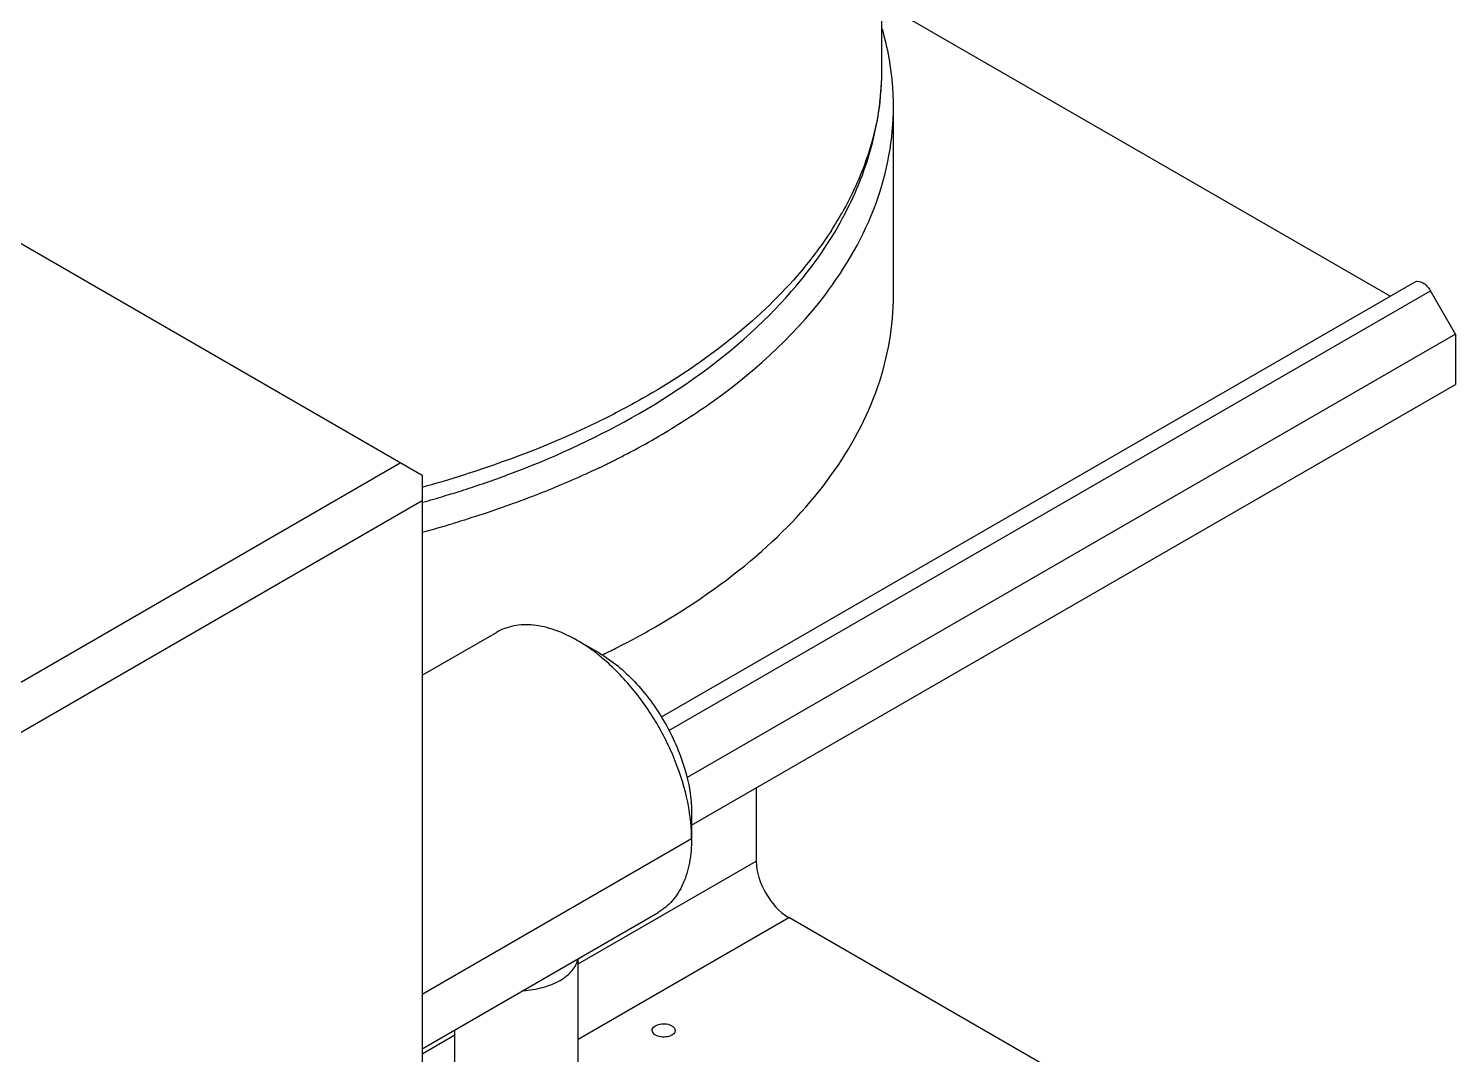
# Model space of a CAD drawing. Header units: millimetres. Extents: x 0 to 1189, y 0 to 841.
# Drawn here: x 719.3 to 811.9, y 450.4 to 517 of the extents above; entities that cross this region are included whole.
import ezdxf

# ---------------------------------------------------------------- set-up
doc = ezdxf.new("R2010")
doc.units = ezdxf.units.MM
doc.header["$LTSCALE"] = 65.395
doc.layers.get('0').update_dxf_attribs({"linetype": 'CONTINUOUS'})
doc.layers.add('AXIS', color=7, linetype='CONTINUOUS')
doc.layers.add('SURFACES', color=7, linetype='CONTINUOUS')

msp = doc.modelspace()

# ---------------------------------------------------------------- linework, layer by layer
at = {"color": 7, "linetype": 'Continuous'}
for p, q in [((744.849, 488.008), (659.997, 536.998)), ((807.684, 499.635), (774.696, 518.68)), ((760.383, 472.326), (809.305, 500.571)), ((811.927, 497.185), (810.305, 499.993)), ((811.927, 497.185), (762.045, 468.386)), ((811.927, 497.185), (811.927, 493.919)), ((706.666, 467.596), (743.435, 488.825)), ((744.849, 488.008), (744.849, 440.651)), ((708.08, 465.147), (744.849, 486.375)), ((744.849, 486.26), (744.878, 486.267)), ((744.853, 486.255), (744.882, 486.263)), ((744.849, 475.033), (749.669, 477.816)), ((756.333, 476.479), (754.919, 477.296)), ((766.537, 467.714), (766.537, 462.97)), ((762.343, 466.069), (762.343, 464.436)), ((744.849, 454.336), (762.343, 464.436)), ((744.849, 450.785), (760.169, 459.629)), ((807.684, 436.764), (768.658, 459.295))]:
    msp.add_line(p, q, dxfattribs=at)
at = {"color": 9, "linetype": 'Continuous'}
for p, q in [((774.566, 512.286), (774.563, 512.26)), ((760.875, 471.455), (810.305, 499.993)), ((754.981, 456.298), (766.537, 462.97)), ((754.981, 451.399), (768.658, 459.295)), ((744.849, 450.448), (746.981, 451.679))]:
    msp.add_line(p, q, dxfattribs=at)
msp.add_lwpolyline([(774.565, 512.286), (774.564, 512.268), (774.563, 512.26)], dxfattribs=at)
for centre, radius, start, end in [((757.331, 514.41), 17.365, 356.86896, 359.99907), ((757.225, 514.417), 17.471, 352.99495, 356.86555), ((751.953, 516.505), 23.18, 327.11104, 330.42989), ((726.009, 556.629), 71.893, 285.19609, 287.49123), ((726.571, 554.822), 70.001, 287.49698, 287.61073)]:
    msp.add_arc(centre, radius, start, end, dxfattribs=at)
at = {"color": 7, "linetype": 'Continuous'}
for centre, radius, start, end in [((751.321, 515.964), 23.674, 330.46289, 332.26374), ((726.595, 552.224), 68.448, 287.69644, 288.26401), ((725.663, 555.256), 71.62, 285.56609, 286.75272), ((726.198, 553.474), 69.759, 286.75368, 287.69519), ((749.628, 464.225), 12.726, 6.93592, 10.07496)]:
    msp.add_arc(centre, radius, start, end, dxfattribs=at)
for points, knots in [([(772.276, 504.946), (773.05, 506.418), (774.269, 509.499), (774.696, 512.792), (774.696, 514.409)], [0, 0, 0, 0, 0.507035, 1, 1, 1, 1]), ([(758.948, 492.036), (761.69, 493.619), (766.626, 497.123), (770.522, 501.826), (771.919, 504.293)], [0, 0, 0, 0, 0.52754, 1, 1, 1, 1]), ([(809.305, 500.57), (809.45, 500.654), (809.789, 500.572), (810.092, 500.304), (810.241, 500.105), (810.305, 499.993)], [0, 0, 0, 0, 0.406512, 0.688267, 1, 1, 1, 1]), ([(759.996, 478.178), (762.312, 479.515), (766.513, 482.406), (771.53, 487.683), (774.706, 493.517), (775.447, 497.706), (775.446, 499.715)], [0, 0, 0, 0, 0.28981, 0.54905, 0.782229, 1, 1, 1, 1]), ([(748.046, 487.225), (749.026, 487.548), (752.772, 488.88), (756.399, 490.564), (758.948, 492.036)], [0, 0, 0, 0, 0.259572, 1, 1, 1, 1]), ([(754.919, 477.296), (754.458, 477.562), (753.541, 477.998), (752.132, 478.338), (750.811, 478.305), (750.015, 478.016), (749.669, 477.816)], [0, 0, 0, 0, 0.289801, 0.54905, 0.782229, 1, 1, 1, 1]), ([(756.537, 476.351), (756.836, 476.495), (758.005, 477.072), (759.154, 477.691), (759.996, 478.178)], [0, 0, 0, 0, 0.254117, 1, 1, 1, 1]), ([(756.57, 476.127), (756.437, 476.24), (755.912, 476.664), (755.352, 477.046), (754.919, 477.296)], [0, 0, 0, 0, 0.259169, 1, 1, 1, 1]), ([(756.333, 476.479), (757.186, 475.986), (758.801, 474.627), (760.686, 472.052), (761.974, 469.132), (762.343, 467.054), (762.343, 466.069)], [0, 0, 0, 0, 0.237219, 0.499999, 0.762775, 1, 1, 1, 1]), ([(762.157, 466.451), (761.996, 467.359), (761.473, 469.193), (760.235, 471.792), (758.604, 474.163), (757.277, 475.533), (756.57, 476.127)], [0, 0, 0, 0, 0.243449, 0.500002, 0.756549, 1, 1, 1, 1]), ([(762.343, 464.436), (762.343, 464.544), (762.336, 464.986), (762.301, 465.429), (762.26, 465.761)], [0, 0, 0, 0, 0.243262, 1, 1, 1, 1]), ([(762.343, 464.436), (762.343, 463.904), (762.263, 462.892), (761.853, 461.502), (761.163, 460.374), (760.515, 459.829), (760.169, 459.629)], [0, 0, 0, 0, 0.289805, 0.549049, 0.782232, 1, 1, 1, 1]), ([(766.537, 462.97), (766.537, 462.243), (767.034, 460.807), (768.029, 459.659), (768.658, 459.295)], [0, 0, 0, 0, 0.500001, 1, 1, 1, 1])]:
    msp.add_open_spline(points, degree=3, knots=knots, dxfattribs=at)
at = {"color": 9, "linetype": 'Continuous'}
for points, knots in [([(774.563, 512.26), (774.409, 511.024), (773.823, 508.526), (772.755, 506.197), (772.114, 505.066)], [0, 0, 0, 0, 0.489311, 1, 1, 1, 1]), ([(771.418, 503.918), (770.75, 502.885), (768.793, 500.311), (764.833, 496.598), (761.353, 494.27), (759.466, 493.181)], [0, 0, 0, 0, 0.227839, 0.59652, 1, 1, 1, 1]), ([(759.466, 493.181), (758.585, 492.672), (754.828, 490.657), (750.842, 489.083), (747.75, 488.102)], [0, 0, 0, 0, 0.238715, 1, 1, 1, 1])]:
    msp.add_open_spline(points, degree=3, knots=knots, dxfattribs=at)
at = {"layer": 'AXIS', "color": 7, "linetype": 'Continuous'}
for p, q in [((754.981, 436.843), (754.981, 456.634)), ((746.981, 436.84), (746.981, 452.015))]:
    msp.add_line(p, q, dxfattribs=at)
for points, knots in [([(753.809, 455.222), (754.102, 455.391), (754.606, 455.771), (754.912, 456.345), (754.96, 456.621)], [0, 0, 0, 0, 0.546664, 1, 1, 1, 1]), ([(751.385, 454.558), (751.827, 454.583), (752.666, 454.713), (753.462, 455.022), (753.809, 455.222)], [0, 0, 0, 0, 0.525104, 1, 1, 1, 1]), ([(759.779, 451.97), (759.779, 451.999), (759.802, 452.129), (759.911, 452.226), (759.998, 452.276)], [0, 0, 0, 0, 0.220966, 1, 1, 1, 1]), ([(759.998, 452.276), (760.115, 452.343), (760.398, 452.415), (760.857, 452.409), (761.279, 452.174), (761.279, 451.97)], [0, 0, 0, 0, 0.277667, 0.577386, 1, 1, 1, 1]), ([(761.059, 451.664), (760.943, 451.597), (760.66, 451.525), (760.201, 451.531), (759.779, 451.766), (759.779, 451.97)], [0, 0, 0, 0, 0.277667, 0.577386, 1, 1, 1, 1]), ([(761.279, 451.97), (761.279, 451.941), (761.256, 451.811), (761.146, 451.714), (761.059, 451.664)], [0, 0, 0, 0, 0.220966, 1, 1, 1, 1])]:
    msp.add_open_spline(points, degree=3, knots=knots, dxfattribs=at)
at = {"layer": 'SURFACES', "color": 7, "linetype": 'Continuous'}
for p, q in [((774.696, 514.409), (774.696, 586.629)), ((775.446, 499.712), (775.446, 511.96)), ((762.343, 465.292), (811.927, 493.919))]:
    msp.add_line(p, q, dxfattribs=at)
for centre, radius, start, end in [((734.329, 534.909), 51.358, 297.696, 299.98518), ((733.059, 537.303), 54.068, 296.82519, 297.70828), ((731.993, 539.434), 56.451, 295.54846, 296.22187), ((732.367, 538.673), 55.603, 296.22278, 296.5328), ((732.6, 538.207), 55.082, 296.53282, 296.82703), ((725.669, 556.138), 74.335, 284.96253, 286.56103)]:
    msp.add_arc(centre, radius, start, end, dxfattribs=at)
for points, knots in [([(775.446, 511.96), (775.446, 512.38), (775.386, 514.074), (775.079, 515.757), (774.725, 516.98)], [0, 0, 0, 0, 0.248209, 1, 1, 1, 1]), ([(770.981, 499.697), (772.368, 501.517), (774.614, 505.399), (775.446, 509.838), (775.446, 511.96)], [0, 0, 0, 0, 0.518777, 1, 1, 1, 1]), ([(759.996, 490.425), (761.121, 491.075), (765.185, 493.637), (768.855, 496.906), (770.981, 499.697)], [0, 0, 0, 0, 0.270185, 1, 1, 1, 1]), ([(756.339, 488.503), (755.992, 488.337), (754.572, 487.676), (753.127, 487.072), (752.026, 486.646)], [0, 0, 0, 0, 0.245957, 1, 1, 1, 1]), ([(752.026, 486.646), (751.608, 486.485), (749.903, 485.847), (748.172, 485.278), (746.857, 484.887)], [0, 0, 0, 0, 0.246265, 1, 1, 1, 1])]:
    msp.add_open_spline(points, degree=3, knots=knots, dxfattribs=at)

doc.saveas('drawing.dxf')
